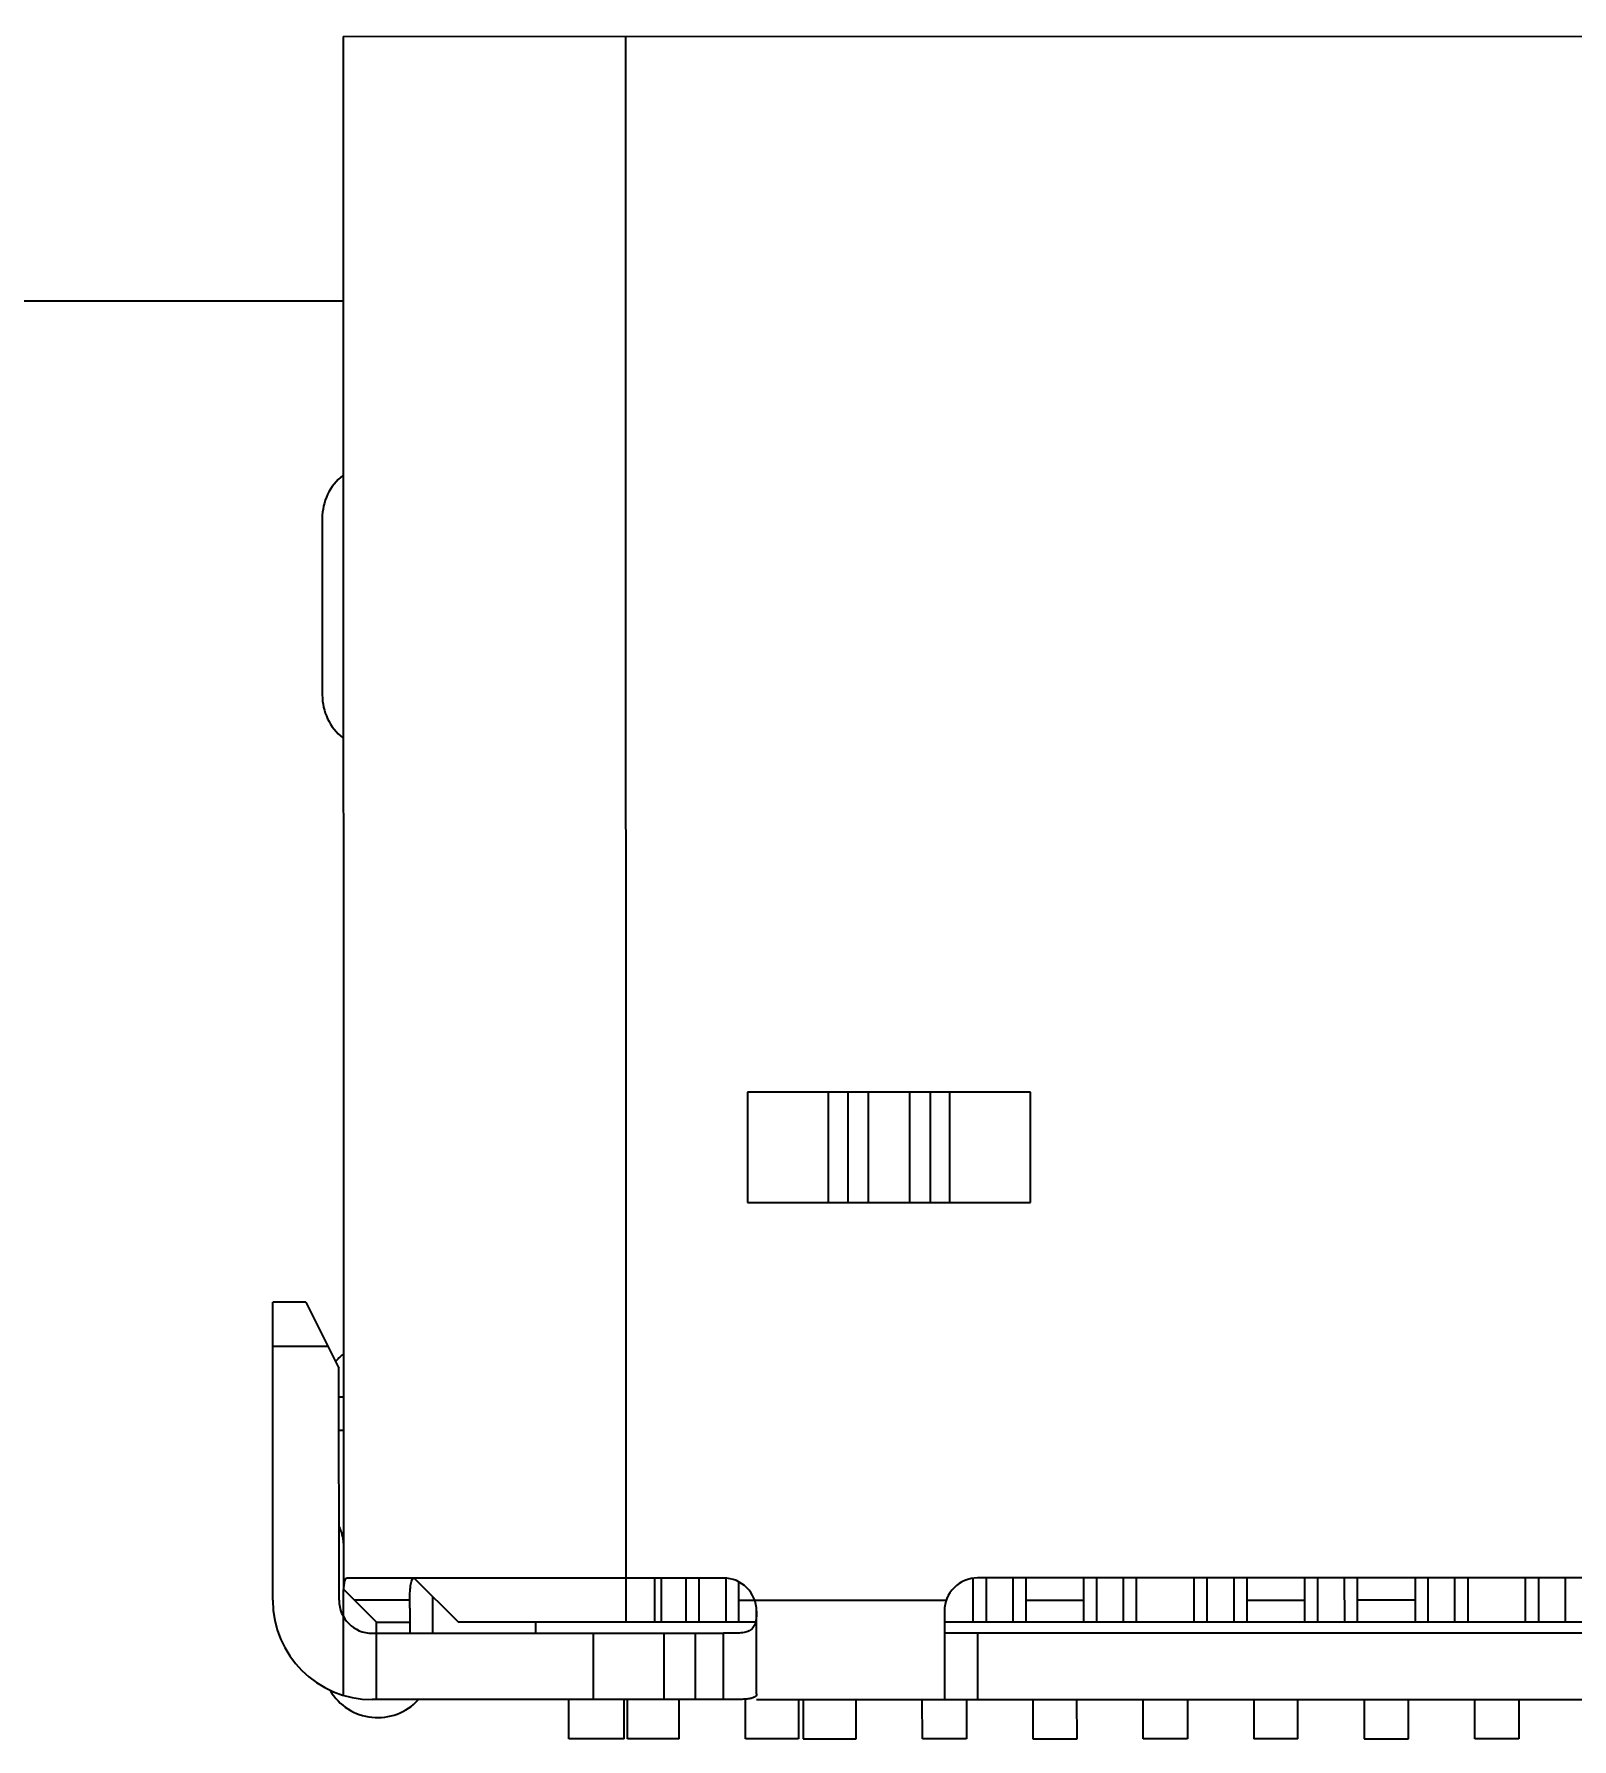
# Model space of a CAD drawing. Header units: inches. Extents: x -29 to 164, y -51 to 83.
# Drawn here: x 27 to 33.96, y 35.77 to 43.49 of the extents above; entities that cross this region are included whole.
import ezdxf

# ---------------------------------------------------------------- set-up
doc = ezdxf.new("R2010")
doc.units = ezdxf.units.IN
doc.header["$LTSCALE"] = 1.21
doc.header["$MEASUREMENT"] = 0
doc.header["$PDMODE"] = 3
doc.header["$PDSIZE"] = 0.3125
doc.layers.get('0').update_dxf_attribs({"linetype": 'CONTINUOUS'})
doc.layers.get('Defpoints').update_dxf_attribs({"linetype": 'CONTINUOUS'})
doc.layers.add('DIM', color=3, linetype='CONTINUOUS')
doc.styles.get("Standard").update_dxf_attribs({"font": 'txt', "width": 0.8})
doc.dimstyles.get("Standard").update_dxf_attribs({"dimtxt": 0.15625, "dimasz": 0.1875, "dimexe": 0.125, "dimexo": 0.0625, "dimgap": 0.09, "dimtad": 0, "dimtih": 1, "dimtoh": 1, "dimzin": 4, "dimdsep": 46, "dimtxsty": 'STANDARD', "dimblk": '_FILLED', "dimblk1": '_FILLED', "dimblk2": '_FILLED', "dimcen": 0.09, "dimazin": 1, "dimtp": 0.01, "dimtm": 0.01, "dimtfac": 1, "dimtofl": 0, "dimtmove": 0, "dimatfit": 3, "dimldrblk": '_FILLED', "dimfxl": 1, "dimtolj": 1, "dimtzin": 4, "dimarcsym": 0})

# ---------------------------------------------------------------- blocks, each defined once
blk = doc.blocks.new('_FILLED')
at = {"color": 0, "linetype": 'ByBlock'}
blk.add_solid([(0, 0), (-1, 0.1667), (-1, -0.1667)], dxfattribs=at)
blk = doc.blocks.new('*D12')
at = {"layer": 'Defpoints', "color": 0}
for p in [(10.3294, 47.7742), (32.8686, 43.4821), (10.3294, 39.8328)]:
    blk.add_point(p, dxfattribs=at)
at = {"layer": 'DIM', "color": 0, "lineweight": -2}
for p, q in [((10.3294, 39.8953), (10.3294, 47.8992)), ((32.8686, 43.5446), (32.8686, 47.8992)), ((12.3294, 47.7742), (18.309, 47.7742)), ((30.8686, 47.7742), (24.889, 47.7742))]:
    blk.add_line(p, q, dxfattribs=at)
at = {"layer": 'DIM', "color": 0, "lineweight": -2, "xscale": 2, "yscale": 2, "zscale": 2, "rotation": 180}
blk.add_blockref('_FILLED', (10.3294, 47.7742), dxfattribs=at)
at = {"layer": 'DIM', "color": 0, "lineweight": -2, "xscale": 2, "yscale": 2, "zscale": 2}
blk.add_blockref('_FILLED', (32.8686, 47.7742), dxfattribs=at)
at = {"layer": 'DIM', "color": 0, "insert": (21.599, 47.7742), "char_height": 2, "attachment_point": 5}
blk.add_mtext('\\A1;22.54', dxfattribs=at)
blk = doc.blocks.new('*D14')
at = {"layer": 'Defpoints', "color": 0}
for p in [(40.0789, 50.3919), (40.0789, 41.9544), (10.3294, 39.8328)]:
    blk.add_point(p, dxfattribs=at)
at = {"layer": 'DIM', "color": 0, "lineweight": -2}
for p, q in [((10.3294, 39.8953), (10.3294, 50.5169)), ((40.0789, 42.0169), (40.0789, 50.5169)), ((12.3294, 50.3919), (21.9142, 50.3919)), ((38.0789, 50.3919), (28.4942, 50.3919))]:
    blk.add_line(p, q, dxfattribs=at)
at = {"layer": 'DIM', "color": 0, "lineweight": -2, "xscale": 2, "yscale": 2, "zscale": 2, "rotation": 180}
blk.add_blockref('_FILLED', (10.3294, 50.3919), dxfattribs=at)
at = {"layer": 'DIM', "color": 0, "lineweight": -2, "xscale": 2, "yscale": 2, "zscale": 2}
blk.add_blockref('_FILLED', (40.0789, 50.3919), dxfattribs=at)
at = {"layer": 'DIM', "color": 0, "insert": (25.2042, 50.3919), "char_height": 2, "attachment_point": 5}
blk.add_mtext('\\A1;29.75', dxfattribs=at)
blk = doc.blocks.new('*D15')
at = {"layer": 'Defpoints', "color": 0}
for p in [(10.3294, 53.635), (44.7693, 42.7327), (10.3294, 39.8328)]:
    blk.add_point(p, dxfattribs=at)
at = {"layer": 'DIM', "color": 0, "lineweight": -2}
for p, q in [((10.3294, 39.8953), (10.3294, 53.76)), ((44.7693, 42.7952), (44.7693, 53.76)), ((12.3294, 53.635), (24.2593, 53.635)), ((42.7693, 53.635), (30.8393, 53.635))]:
    blk.add_line(p, q, dxfattribs=at)
at = {"layer": 'DIM', "color": 0, "lineweight": -2, "xscale": 2, "yscale": 2, "zscale": 2, "rotation": 180}
blk.add_blockref('_FILLED', (10.3294, 53.635), dxfattribs=at)
at = {"layer": 'DIM', "color": 0, "lineweight": -2, "xscale": 2, "yscale": 2, "zscale": 2}
blk.add_blockref('_FILLED', (44.7693, 53.635), dxfattribs=at)
at = {"layer": 'DIM', "color": 0, "insert": (27.5493, 53.635), "char_height": 2, "attachment_point": 5}
blk.add_mtext('\\A1;34.44', dxfattribs=at)
blk = doc.blocks.new('*D16')
at = {"layer": 'Defpoints', "color": 0}
for p in [(10.3294, 56.651), (50.5693, 42.7327), (10.3294, 39.8328)]:
    blk.add_point(p, dxfattribs=at)
at = {"layer": 'DIM', "color": 0, "lineweight": -2}
for p, q in [((10.3294, 39.8953), (10.3294, 56.776)), ((50.5693, 42.7952), (50.5693, 56.776)), ((12.3294, 56.651), (27.2927, 56.651)), ((48.5693, 56.651), (33.606, 56.651))]:
    blk.add_line(p, q, dxfattribs=at)
at = {"layer": 'DIM', "color": 0, "lineweight": -2, "xscale": 2, "yscale": 2, "zscale": 2, "rotation": 180}
blk.add_blockref('_FILLED', (10.3294, 56.651), dxfattribs=at)
at = {"layer": 'DIM', "color": 0, "lineweight": -2, "xscale": 2, "yscale": 2, "zscale": 2}
blk.add_blockref('_FILLED', (50.5693, 56.651), dxfattribs=at)
at = {"layer": 'DIM', "color": 0, "insert": (30.4493, 56.651), "char_height": 2, "attachment_point": 5}
blk.add_mtext('\\A1;40.24', dxfattribs=at)

msp = doc.modelspace()

# ---------------------------------------------------------------- linework, layer by layer
at = {"color": 7, "linetype": 'Continuous'}
for p, q in [((28.3986, 43.4811), (37.3386, 43.483)), ((28.3986, 43.4811), (28.4001, 36.4511)), ((29.6802, 36.3014), (29.6786, 43.4814)), ((28.3989, 42.2827), (9.8789, 42.2827)), ((28.3041, 41.2994), (28.3042, 40.4994)), ((31.5099, 38.7018), (30.2294, 38.7015)), ((30.2294, 38.7015), (30.2295, 38.2015)), ((30.5956, 38.2016), (30.5955, 38.7016)), ((30.6842, 38.2016), (30.6841, 38.7016)), ((30.7757, 38.7016), (30.7758, 38.2016)), ((30.9637, 38.2017), (30.9636, 38.7017)), ((31.0552, 38.7017), (31.0553, 38.2017)), ((31.1438, 38.7017), (31.1439, 38.2017)), ((31.51, 38.2018), (31.5099, 38.7018)), ((30.2295, 38.2015), (31.51, 38.2018)), ((28.0801, 36.4011), (28.0798, 37.7511)), ((28.2298, 37.7511), (28.0798, 37.7511)), ((28.2298, 37.7511), (28.3799, 37.4511)), ((28.0799, 37.5511), (28.3299, 37.5511)), ((28.3801, 36.4011), (28.3799, 37.4511)), ((28.3999, 37.3211), (28.3799, 37.3211)), ((28.38, 37.1711), (28.4, 37.1711)), ((28.4002, 35.9703), (28.4001, 36.4494)), ((28.5502, 36.3012), (28.4018, 36.4494)), ((30.1201, 36.5015), (28.4158, 36.5011)), ((28.7201, 36.5012), (28.9202, 36.3012)), ((29.8076, 36.5014), (29.8077, 36.3014)), ((29.8376, 36.5014), (29.8377, 36.3014)), ((29.9501, 36.5015), (29.9501, 36.3015)), ((30.0101, 36.3015), (30.0101, 36.5015)), ((30.1301, 36.4999), (30.1302, 36.3015)), ((30.1902, 36.3015), (30.1901, 36.4823)), ((31.2501, 36.3017), (31.2501, 36.4986)), ((34.4701, 36.5024), (31.2701, 36.5017)), ((31.3101, 36.3017), (31.3101, 36.5017)), ((31.4301, 36.5018), (31.4302, 36.3018)), ((31.4902, 36.3018), (31.4901, 36.5018)), ((31.7501, 36.5018), (31.7502, 36.3018)), ((31.8102, 36.3018), (31.8101, 36.5018)), ((31.9302, 36.3019), (31.9301, 36.5019)), ((31.9902, 36.3019), (31.9901, 36.5019)), ((32.2501, 36.3019), (32.2501, 36.5019)), ((32.3101, 36.302), (32.3101, 36.502)), ((32.4301, 36.502), (32.4302, 36.302)), ((32.4902, 36.302), (32.4901, 36.502)), ((32.7501, 36.502), (32.7502, 36.302)), ((32.8102, 36.3021), (32.8101, 36.5021)), ((32.9301, 36.5021), (32.9302, 36.3021)), ((32.9902, 36.3021), (32.9901, 36.5021)), ((33.2501, 36.5022), (33.2502, 36.3022)), ((33.3102, 36.3022), (33.3101, 36.5022)), ((33.4302, 36.3022), (33.4301, 36.5022)), ((33.4902, 36.3022), (33.4901, 36.5022)), ((33.7502, 36.3023), (33.7501, 36.5023)), ((33.8102, 36.3023), (33.8101, 36.5023)), ((33.9301, 36.5023), (33.9302, 36.3023)), ((28.7005, 36.4012), (28.4501, 36.4011)), ((28.7001, 36.3649), (28.7005, 36.4012)), ((28.7001, 36.3649), (28.7002, 36.2512)), ((28.8051, 36.2512), (28.8051, 36.4163)), ((30.1901, 36.4015), (31.1287, 36.4017)), ((31.4901, 36.4018), (31.7501, 36.4018)), ((32.4901, 36.402), (32.7501, 36.402)), ((32.9901, 36.4021), (33.2501, 36.4022)), ((28.5502, 35.9512), (28.5502, 36.3012)), ((28.5502, 36.3012), (28.7002, 36.3012)), ((30.2642, 36.3015), (28.9202, 36.3012)), ((29.2702, 36.2513), (29.2702, 36.3013)), ((30.2702, 35.9773), (30.2701, 36.3515)), ((31.1201, 36.3517), (31.1202, 35.9517)), ((34.6202, 36.3024), (31.1202, 36.3017)), ((28.5302, 36.2512), (30.1202, 36.2515)), ((29.5304, 36.2514), (29.5305, 35.9514)), ((29.8513, 35.9514), (29.8512, 36.2514)), ((29.9918, 36.2515), (29.9918, 35.9515)), ((30.1202, 35.9515), (30.1202, 36.2515)), ((34.6202, 36.2524), (31.1202, 36.2517)), ((31.2702, 36.2517), (31.2702, 35.9517)), ((30.1202, 35.9515), (28.5302, 35.9512)), ((29.4203, 35.7732), (29.4202, 35.9513)), ((29.6703, 35.7732), (29.6702, 35.9514)), ((29.6853, 35.7732), (29.6852, 35.9514)), ((29.9203, 35.7733), (29.9202, 35.9515)), ((30.2203, 35.7733), (30.2202, 35.9515)), ((30.2702, 35.9515), (35.4702, 35.9526)), ((30.4602, 35.9516), (30.4603, 35.7734)), ((30.4802, 35.9516), (30.4803, 35.7734)), ((30.7203, 35.7734), (30.7202, 35.9516)), ((31.0203, 35.7735), (31.0202, 35.9517)), ((31.2202, 35.9517), (31.2203, 35.7735)), ((31.5202, 35.9518), (31.5203, 35.7736)), ((31.7203, 35.7737), (31.7202, 35.9518)), ((32.0203, 35.7737), (32.0202, 35.9519)), ((32.2202, 35.9519), (32.2203, 35.7738)), ((32.5202, 35.952), (32.5203, 35.7738)), ((32.7203, 35.7739), (32.7202, 35.952)), ((33.0202, 35.9521), (33.0203, 35.7739)), ((33.2203, 35.774), (33.2202, 35.9521)), ((33.5203, 35.774), (33.5202, 35.9522)), ((33.7202, 35.9522), (33.7203, 35.7741)), ((29.6703, 35.7732), (29.4203, 35.7732)), ((29.9203, 35.7733), (29.6853, 35.7732)), ((30.4603, 35.7734), (30.2203, 35.7733)), ((30.4803, 35.7734), (30.7203, 35.7734)), ((31.2203, 35.7735), (31.0203, 35.7735)), ((31.5203, 35.7736), (31.7203, 35.7737)), ((32.2203, 35.7738), (32.0203, 35.7737)), ((32.7203, 35.7739), (32.5203, 35.7738)), ((33.0203, 35.7739), (33.2203, 35.774)), ((33.7203, 35.7741), (33.5203, 35.774))]:
    msp.add_line(p, q, dxfattribs=at)
for centre, radius, start, end in [((28.5541, 41.2995), 0.25, 128.96911, 180.01204), ((28.5542, 40.4995), 0.25, 180.01204, 231.02495), ((28.5549, 37.3195), 0.25, 128.96901, 139.88141), ((28.2501, 36.659), 0.15, 0.01204, 29.91617), ((30.1201, 36.3515), 0.15, 0.01204, 90.01204), ((31.2701, 36.3517), 0.15, 90.01204, 180.01204), ((28.5301, 36.4012), 0.45, 180.01204, 270.01204), ((28.5301, 36.4012), 0.15, 180.01204, 270.01204), ((28.5551, 36.1195), 0.25, 210.72199, 317.25869)]:
    msp.add_arc(centre, radius, start, end, dxfattribs=at)
for points, knots in [([(28.4018, 36.4494), (28.4022, 36.4568), (28.4032, 36.4697), (28.4055, 36.4845), (28.4081, 36.4932), (28.4102, 36.4975), (28.4127, 36.5004), (28.4149, 36.5011), (28.4158, 36.5011)], [0, 0, 0, 0, 0.396301, 0.692128, 0.801126, 0.885377, 0.948565, 1, 1, 1, 1]), ([(28.7005, 36.4012), (28.7007, 36.415), (28.7012, 36.4346), (28.7031, 36.4589), (28.705, 36.4734), (28.7075, 36.485), (28.7108, 36.4937), (28.7149, 36.4996), (28.719, 36.5012), (28.7207, 36.5012)], [0, 0, 0, 0, 0.390034, 0.551988, 0.689235, 0.800891, 0.886957, 0.950101, 1, 1, 1, 1]), ([(30.2699, 36.3515), (30.2697, 36.3415), (30.269, 36.3226), (30.2651, 36.2965), (30.2566, 36.278), (30.2461, 36.2676), (30.2329, 36.2595), (30.2121, 36.254), (30.184, 36.2519), (30.1529, 36.2515), (30.1313, 36.2515), (30.1202, 36.2515)], [0, 0, 0, 0, 0.138155, 0.258905, 0.36183, 0.410568, 0.460694, 0.572168, 0.702395, 0.847441, 1, 1, 1, 1]), ([(30.2702, 35.9773), (30.2702, 35.9741), (30.2682, 35.9673), (30.2585, 35.9602), (30.2444, 35.9559), (30.2259, 35.9533), (30.2033, 35.9521), (30.1775, 35.9516), (30.1494, 35.9515), (30.1301, 35.9515), (30.1202, 35.9515)], [0, 0, 0, 0, 0.058249, 0.124867, 0.214663, 0.331928, 0.474576, 0.637764, 0.815436, 1, 1, 1, 1])]:
    msp.add_open_spline(points, degree=3, knots=knots, dxfattribs=at)

# ---------------------------------------------------------------- dimensions: what is measured, and where the dimension line sits
at = {"layer": 'DIM'}
for base, p1, p2, picture, middle in [((10.3294, 56.651), (50.5693, 42.7327), (10.3294, 39.8328), '*D16', (30.4493, 56.651)), ((10.3294, 53.635), (44.7693, 42.7327), (10.3294, 39.8328), '*D15', (27.5493, 53.635)), ((40.0789, 50.3919), (10.3294, 39.8328), (40.0789, 41.9544), '*D14', (25.2042, 50.3919)), ((10.3294, 47.7742), (32.8686, 43.4821), (10.3294, 39.8328), '*D12', (21.599, 47.7742))]:
    dim = msp.add_linear_dim(base=base, p1=p1, p2=p2, dimstyle='STANDARD', override={"dimtxt": 2, "dimasz": 2, "dimtih": 0, "dimtoh": 0, "dimzin": 0, "dimcen": 0.198, "dimadec": 0, "dimazin": 0, "dimtp": 0, "dimtm": 0, "dimtdec": 4, "dimtzin": 0}, dxfattribs=at)
    dim.commit()
    dim.dimension.update_dxf_attribs({"geometry": picture, "text_midpoint": middle})

doc.saveas('drawing.dxf')
